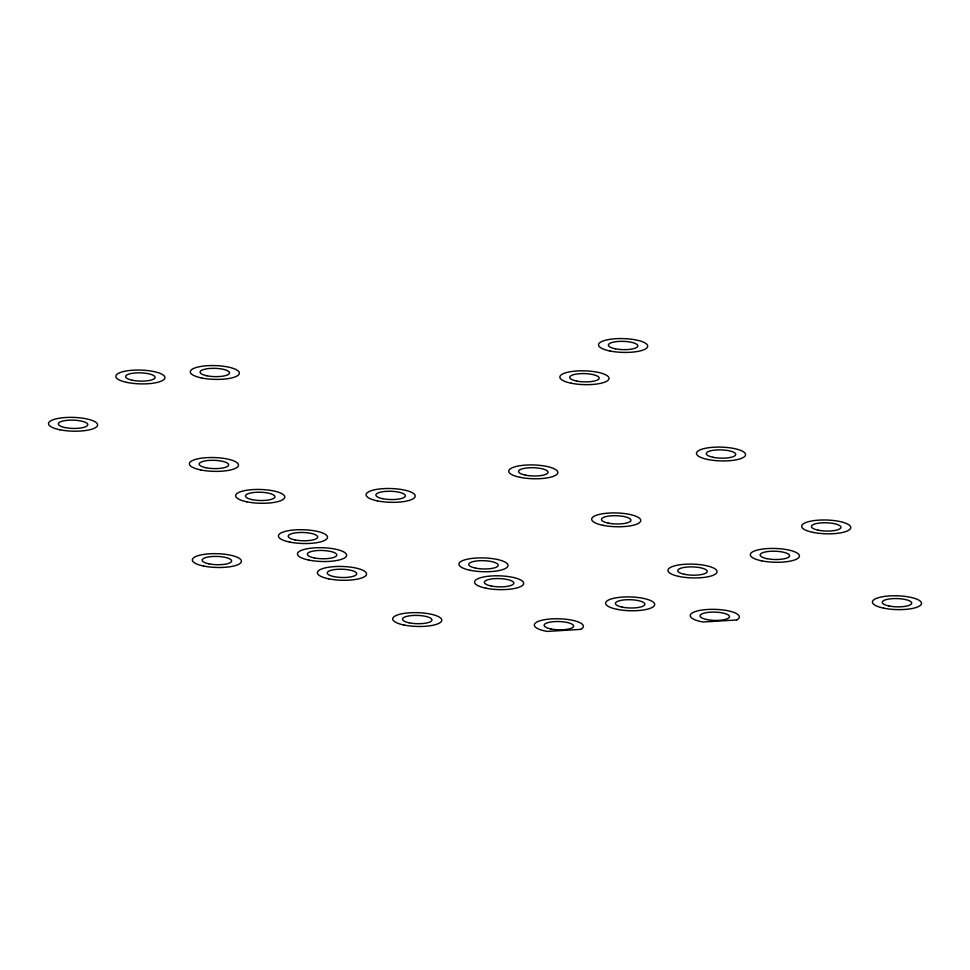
<?xml version="1.0" encoding="UTF-8"?>
<svg xmlns="http://www.w3.org/2000/svg" width="970" height="970" viewBox="0 0 970 970"><rect width="100%" height="100%" fill="white"/><g stroke="black" fill="none" stroke-linecap="round" stroke-linejoin="round"><path stroke-width="1.45" d="M580.727 629.385L547.068 631.421A24.577 6.899 1.6 0 1 537.234 621.855A24.577 6.899 1.6 0 1 570.287 619.866A24.577 6.899 1.6 0 1 580.727 629.385M736.63 619.975L702.971 622A24.577 6.899 1.6 0 1 693.126 612.446A24.577 6.899 1.6 0 1 726.19 610.445A24.577 6.899 1.6 0 1 736.63 619.975M403.969 625.019A24.577 6.899 1.6 0 0 441.762 620.509A24.577 6.899 1.6 0 0 405.957 613.137A24.577 6.899 1.6 0 0 403.969 625.019M409.279 622.825A14.744 4.135 1.6 0 0 431.953 620.121A14.744 4.135 1.6 0 0 410.468 615.695A14.744 4.135 1.6 0 0 409.279 622.825M485.849 588.184A24.577 6.899 1.6 0 0 523.642 583.673A24.577 6.899 1.6 0 0 487.825 576.301A24.577 6.899 1.6 0 0 485.849 588.184M491.147 585.989A14.744 4.135 1.6 0 0 513.821 583.285A14.744 4.135 1.6 0 0 492.336 578.86A14.744 4.135 1.6 0 0 491.147 585.989M616.884 609.305A24.577 6.899 1.6 0 0 654.665 604.795A24.577 6.899 1.6 0 0 618.86 597.423A24.577 6.899 1.6 0 0 616.884 609.305M622.182 607.123A14.744 4.135 1.6 0 0 644.856 604.407A14.744 4.135 1.6 0 0 623.37 599.993A14.744 4.135 1.6 0 0 622.182 607.123M679.23 576.495A24.577 6.899 1.6 0 0 717.024 571.985A24.577 6.899 1.6 0 0 681.207 564.613A24.577 6.899 1.6 0 0 679.23 576.495M684.541 574.313A14.744 4.135 1.6 0 0 707.203 571.609A14.744 4.135 1.6 0 0 685.729 567.183A14.744 4.135 1.6 0 0 684.541 574.313M883.706 608.166A24.577 6.899 1.6 0 0 921.5 603.655A24.577 6.899 1.6 0 0 885.683 596.283A24.577 6.899 1.6 0 0 883.706 608.166M889.005 605.983A14.744 4.135 1.6 0 0 911.679 603.279A14.744 4.135 1.6 0 0 890.193 598.854A14.744 4.135 1.6 0 0 889.005 605.983M761.595 560.818A24.577 6.899 1.6 0 0 799.389 556.307A24.577 6.899 1.6 0 0 763.572 548.935A24.577 6.899 1.6 0 0 761.595 560.818M766.906 558.635A14.744 4.135 1.6 0 0 789.568 555.919A14.744 4.135 1.6 0 0 768.094 551.506A14.744 4.135 1.6 0 0 766.906 558.635M812.957 532.372A24.577 6.899 1.6 0 0 850.751 527.862A24.577 6.899 1.6 0 0 814.933 520.49A24.577 6.899 1.6 0 0 812.957 532.372M818.256 530.19A14.744 4.135 1.6 0 0 840.929 527.474A14.744 4.135 1.6 0 0 819.444 523.06A14.744 4.135 1.6 0 0 818.256 530.19M707.748 459.477A24.577 6.899 1.6 0 0 745.542 454.966A24.577 6.899 1.6 0 0 709.725 447.594A24.577 6.899 1.6 0 0 707.748 459.477M713.059 457.294A14.744 4.135 1.6 0 0 735.721 454.578A14.744 4.135 1.6 0 0 714.247 450.165A14.744 4.135 1.6 0 0 713.059 457.294M602.952 525.303A24.577 6.899 1.6 0 0 640.746 520.793A24.577 6.899 1.6 0 0 604.928 513.421A24.577 6.899 1.6 0 0 602.952 525.303M608.263 523.121A14.744 4.135 1.6 0 0 630.924 520.405A14.744 4.135 1.6 0 0 609.439 515.991A14.744 4.135 1.6 0 0 608.263 523.121M470.22 570.287A24.577 6.899 1.6 0 0 508.013 565.765A24.577 6.899 1.6 0 0 472.196 558.393A24.577 6.899 1.6 0 0 470.22 570.287M475.53 568.093A14.744 4.135 1.6 0 0 498.192 565.389A14.744 4.135 1.6 0 0 476.719 560.963A14.744 4.135 1.6 0 0 475.53 568.093M328.721 578.835A24.577 6.899 1.6 0 0 366.514 574.313A24.577 6.899 1.6 0 0 330.697 566.941A24.577 6.899 1.6 0 0 328.721 578.835M334.032 576.641A14.744 4.135 1.6 0 0 356.693 573.937A14.744 4.135 1.6 0 0 335.22 569.511A14.744 4.135 1.6 0 0 334.032 576.641M308.799 560.078A24.577 6.899 1.6 0 0 346.593 555.555A24.577 6.899 1.6 0 0 310.776 548.183A24.577 6.899 1.6 0 0 308.799 560.078M314.11 557.883A14.744 4.135 1.6 0 0 336.772 555.179A14.744 4.135 1.6 0 0 315.286 550.754A14.744 4.135 1.6 0 0 314.11 557.883M289.703 542.084A24.577 6.899 1.6 0 0 327.496 537.574A24.577 6.899 1.6 0 0 291.679 530.202A24.577 6.899 1.6 0 0 289.703 542.084M295.001 539.902A14.744 4.135 1.6 0 0 317.675 537.198A14.744 4.135 1.6 0 0 296.189 532.772A14.744 4.135 1.6 0 0 295.001 539.902M377.378 500.884A24.577 6.899 1.6 0 0 415.172 496.373A24.577 6.899 1.6 0 0 379.355 489.001A24.577 6.899 1.6 0 0 377.378 500.884M382.689 498.689A14.744 4.135 1.6 0 0 405.351 495.985A14.744 4.135 1.6 0 0 383.877 491.56A14.744 4.135 1.6 0 0 382.689 498.689M609.863 350.97A24.577 6.899 1.6 0 0 647.657 346.448A24.577 6.899 1.6 0 0 611.84 339.076A24.577 6.899 1.6 0 0 609.863 350.97M615.174 348.776A14.744 4.135 1.6 0 0 637.836 346.072A14.744 4.135 1.6 0 0 616.35 341.646A14.744 4.135 1.6 0 0 615.174 348.776M571.197 383.211A24.577 6.899 1.6 0 0 608.99 378.688A24.577 6.899 1.6 0 0 573.173 371.316A24.577 6.899 1.6 0 0 571.197 383.211M576.507 381.016A14.744 4.135 1.6 0 0 599.169 378.312A14.744 4.135 1.6 0 0 577.696 373.887A14.744 4.135 1.6 0 0 576.507 381.016M246.938 501.829A24.577 6.899 1.6 0 0 284.731 497.319A24.577 6.899 1.6 0 0 248.914 489.947A24.577 6.899 1.6 0 0 246.938 501.829M252.248 499.647A14.744 4.135 1.6 0 0 274.91 496.931A14.744 4.135 1.6 0 0 253.437 492.517A14.744 4.135 1.6 0 0 252.248 499.647M200.669 469.929A24.577 6.899 1.6 0 0 238.462 465.406A24.577 6.899 1.6 0 0 202.645 458.034A24.577 6.899 1.6 0 0 200.669 469.929M205.967 467.734A14.744 4.135 1.6 0 0 228.641 465.03A14.744 4.135 1.6 0 0 207.156 460.604A14.744 4.135 1.6 0 0 205.967 467.734M59.788 429.746A24.577 6.899 1.6 0 0 97.57 425.236A24.577 6.899 1.6 0 0 61.765 417.864A24.577 6.899 1.6 0 0 59.788 429.746M65.087 427.564A14.744 4.135 1.6 0 0 87.761 424.848A14.744 4.135 1.6 0 0 66.275 420.434A14.744 4.135 1.6 0 0 65.087 427.564M201.554 377.948A24.577 6.899 1.6 0 0 239.347 373.438A24.577 6.899 1.6 0 0 203.53 366.066A24.577 6.899 1.6 0 0 201.554 377.948M206.852 375.766A14.744 4.135 1.6 0 0 229.526 373.062A14.744 4.135 1.6 0 0 208.041 368.636A14.744 4.135 1.6 0 0 206.852 375.766M127.118 382.447A24.577 6.899 1.6 0 0 164.912 377.936A24.577 6.899 1.6 0 0 129.095 370.564A24.577 6.899 1.6 0 0 127.118 382.447M132.417 380.264A14.744 4.135 1.6 0 0 155.091 377.56A14.744 4.135 1.6 0 0 133.605 373.135A14.744 4.135 1.6 0 0 132.417 380.264M520.029 477.313A24.577 6.899 1.6 0 0 557.823 472.802A24.577 6.899 1.6 0 0 522.005 465.43A24.577 6.899 1.6 0 0 520.029 477.313M525.34 475.13A14.744 4.135 1.6 0 0 548.001 472.426A14.744 4.135 1.6 0 0 526.516 468.001A14.744 4.135 1.6 0 0 525.34 475.13M203.627 566.043A24.577 6.899 1.6 0 0 241.421 561.521A24.577 6.899 1.6 0 0 205.616 554.161A24.577 6.899 1.6 0 0 203.627 566.043M208.938 563.849A14.744 4.135 1.6 0 0 231.612 561.145A14.744 4.135 1.6 0 0 210.126 556.719A14.744 4.135 1.6 0 0 208.938 563.849M706.827 619.539A14.744 4.135 1.6 0 0 729.488 616.835A14.744 4.135 1.6 0 0 708.015 612.409A14.744 4.135 1.6 0 0 706.827 619.539M550.924 628.96A14.744 4.135 1.6 0 0 573.597 626.244A14.744 4.135 1.6 0 0 552.112 621.831A14.744 4.135 1.6 0 0 550.924 628.96"/></g></svg>
